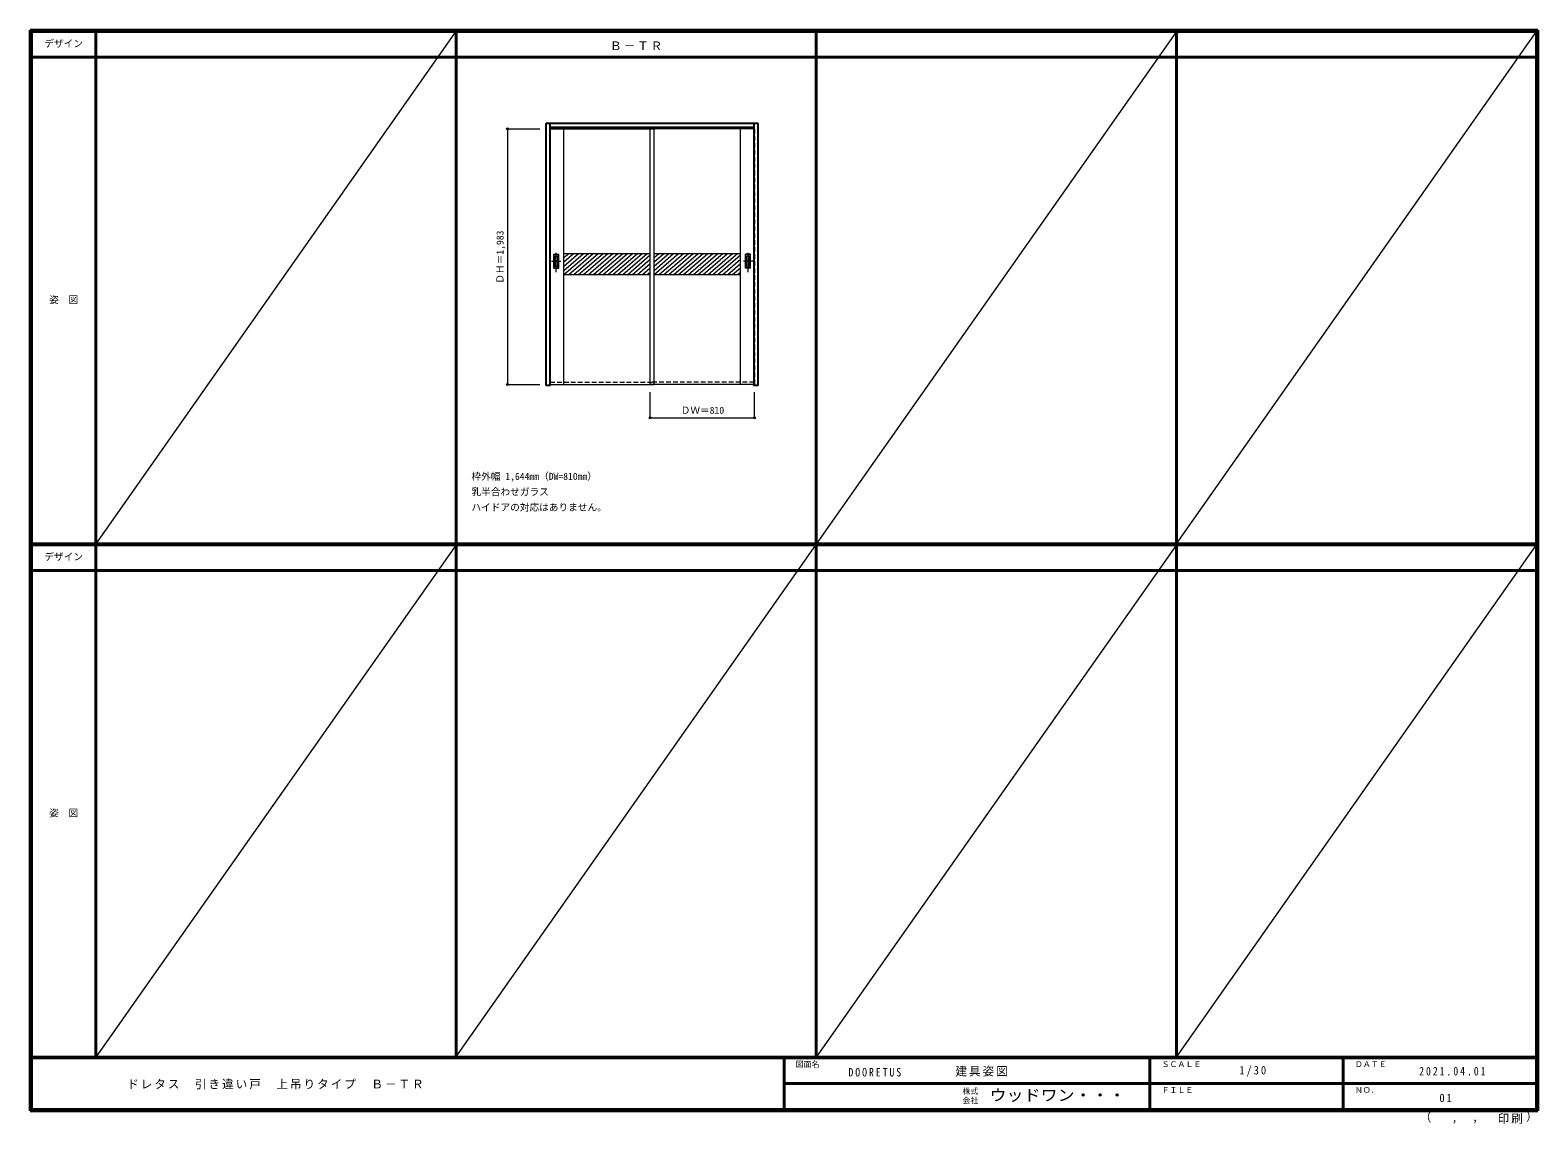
# Model space of a CAD drawing. Units: millimetres, scale not verified. Extents: x -6000 to 5700, y -4307 to 4175.
import ezdxf
from ezdxf.enums import TextEntityAlignment as Align

# ---------------------------------------------------------------- set-up
doc = ezdxf.new("R2010")
doc.units = ezdxf.units.MM
doc.header["$LTSCALE"] = 30
doc.header["$PDMODE"] = 32
doc.header["$PDSIZE"] = 15
doc.linetypes.add('CHAIN1', pattern=[8, 5, -1, 1, -1])
doc.linetypes.add('DASHED1', pattern=[1.8, 1.2, -0.6])
for name, color, linetype, lineweight in [('0-2_扉', 7, 'Continuous', 18), ('0-4_枠', 3, 'Continuous', 25), ('0-6_引手', 7, 'Continuous', 18), ('0-B_寸法', 7, 'Continuous', 9), ('0-C_ハッチ', 4, 'Continuous', 9), ('F-1_枠', 6, 'Continuous', 40), ('F-A_文字', 7, 'Continuous', 18)]:
    doc.layers.add(name, color=color, linetype=linetype, lineweight=lineweight)
doc.layers.add('0-A_文字', color=7, linetype='Continuous')
doc.styles.add('ＭＳ ゴシック', font='')
doc.styles.get('ＭＳ ゴシック').set_extended_font_data('MS Gothic')

msp = doc.modelspace()

# ---------------------------------------------------------------- linework, layer by layer
at = {"layer": '0-2_扉', "color": 4, "linetype": 'DASHED1', "lineweight": 9}
for p, q in [((-1968, 3409.5), (-1968, 1426.5)), ((-1965, 3409.5), (-1968, 3409.5)), ((-1966, 1426.5), (-1966, 3409.5)), ((-1188, 3409.5), (-1188, 3405.5)), ((-1188, 3409.5), (-1188, 3405.5)), ((-1158, 1426.5), (-1158, 3409.5)), ((-1158, 3409.5), (-1158, 3405.5)), ((-1158, 3409.5), (-1158, 3405.5)), ((-381, 3409.5), (-378, 3409.5)), ((-380, 1426.5), (-380, 3409.5)), ((-1968, 1426.5), (-1965, 1426.5))]:
    msp.add_line(p, q, dxfattribs=at)
at = {"layer": '0-2_扉'}
for p, q in [((-1965, 3409.5), (-1158, 3409.5)), ((-1858, 1426.5), (-1858, 3409.5)), ((-1188, 1426.5), (-1188, 3409.5)), ((-381, 3409.5), (-1188, 3409.5)), ((-1188, 1426.5), (-1188, 3409.5)), ((-1158, 1426.5), (-1158, 3409.5)), ((-1158, 1426.5), (-1158, 3409.5)), ((-488, 1426.5), (-488, 3409.5)), ((-1188, 2441.5), (-1858, 2441.5)), ((-488, 2441.5), (-1158, 2441.5)), ((-1188, 2276.5), (-1858, 2276.5)), ((-488, 2276.5), (-1158, 2276.5)), ((-1965, 1426.5), (-1158, 1426.5)), ((-381, 1426.5), (-1188, 1426.5))]:
    msp.add_line(p, q, dxfattribs=at)
at = {"layer": '0-2_扉', "linetype": 'DASHED1'}
for p, q in [((-1965, 1444.5), (-1158, 1444.5)), ((-381, 1444.5), (-1188, 1444.5))]:
    msp.add_line(p, q, dxfattribs=at)
at = {"layer": '0-2_扉', "color": 4, "linetype": 'DASHED1', "lineweight": 9}
msp.add_lwpolyline([(-378, 3409.5), (-378, 1426.5), (-381, 1426.5)], dxfattribs=at)
at = {"layer": '0-4_枠'}
for p, q in [((-1995, 1418), (-1995, 3453)), ((-1995, 3453), (-351, 3453)), ((-1965, 1418), (-1965, 3453)), ((-1965, 3423), (-381, 3423)), ((-381, 1427.04), (-381, 3453)), ((-351, 1418), (-351, 3453)), ((-1965, 1418), (-1995, 1418)), ((-381, 1426.7), (-381, 1427.04))]:
    msp.add_line(p, q, dxfattribs=at)
msp.add_lwpolyline([(-351, 1418), (-381, 1418), (-381, 1426.7)], dxfattribs=at)
at = {"layer": '0-6_引手', "linetype": 'CHAIN1'}
for p, q in [((-1917, 2298.77), (-1917, 2469.62)), ((-429, 2298.77), (-429, 2469.62)), ((-1955.07, 2384), (-1882.56, 2384)), ((-390.93, 2384), (-463.44, 2384))]:
    msp.add_line(p, q, dxfattribs=at)
at = {"layer": '0-6_引手'}
for p, q in [((-1936, 2439), (-1898, 2439)), ((-1936, 2329), (-1936, 2439)), ((-1929.5, 2423), (-1904.5, 2423)), ((-1929.5, 2345), (-1929.5, 2423)), ((-1929.5, 2345), (-1904.5, 2345)), ((-1904.5, 2345), (-1904.5, 2423)), ((-1898, 2329), (-1898, 2439)), ((-410, 2439), (-448, 2439)), ((-448, 2329), (-448, 2439)), ((-416.5, 2423), (-441.5, 2423)), ((-441.5, 2345), (-441.5, 2423)), ((-416.5, 2345), (-441.5, 2345)), ((-416.5, 2345), (-416.5, 2423)), ((-410, 2329), (-410, 2439)), ((-1936, 2329), (-1898, 2329)), ((-410, 2329), (-448, 2329))]:
    msp.add_line(p, q, dxfattribs=at)
at = {"layer": '0-6_引手', "linetype": 'DASHED1'}
for p, q in [((-1901, 2333), (-1901, 2435)), ((-445, 2333), (-445, 2435)), ((-1933, 2333), (-1901, 2333)), ((-413, 2333), (-445, 2333))]:
    msp.add_line(p, q, dxfattribs=at)
for points in [[(-1933, 2333), (-1933, 2435), (-1901, 2435)], [(-413, 2333), (-413, 2435), (-445, 2435)]]:
    msp.add_lwpolyline(points, dxfattribs=at)
at = {"layer": '0-B_寸法', "color": 4}
for p, q in [((-2295, 3409.5), (-2045, 3409.5)), ((-2295, 3409.5), (-2295, 1426.5)), ((-2295, 1426.5), (-2045, 1426.5)), ((-1188, 1168), (-1188, 1368)), ((-378, 1168), (-378, 1368)), ((-1188, 1168), (-378, 1168))]:
    msp.add_line(p, q, dxfattribs=at)
at = {"layer": '0-B_寸法'}
for p in [(-2295, 3409.5), (-2295, 1426.5), (-1188, 1168), (-378, 1168)]:
    msp.add_point(p, dxfattribs=at)
at = {"layer": '0-C_ハッチ'}
for p, q in [((-1820.64, 2441.5), (-1858, 2408.96)), ((-1706.45, 2441.5), (-1858, 2309.5)), ((-1782.58, 2441.5), (-1858, 2375.81)), ((-1744.51, 2441.5), (-1858, 2342.66)), ((-1668.38, 2441.5), (-1857.83, 2276.5)), ((-1630.32, 2441.5), (-1819.76, 2276.5)), ((-1592.26, 2441.5), (-1781.7, 2276.5)), ((-1554.19, 2441.5), (-1743.64, 2276.5)), ((-1516.13, 2441.5), (-1705.57, 2276.5)), ((-1478.06, 2441.5), (-1667.51, 2276.5)), ((-1440, 2441.5), (-1629.44, 2276.5)), ((-1401.93, 2441.5), (-1591.38, 2276.5)), ((-1363.87, 2441.5), (-1553.31, 2276.5)), ((-1325.8, 2441.5), (-1515.25, 2276.5)), ((-1287.74, 2441.5), (-1477.18, 2276.5)), ((-1249.68, 2441.5), (-1439.12, 2276.5)), ((-1211.61, 2441.5), (-1401.06, 2276.5)), ((-1188, 2428.91), (-1362.99, 2276.5)), ((-1188, 2395.76), (-1324.93, 2276.5)), ((-1188, 2362.61), (-1286.86, 2276.5)), ((-1120.64, 2441.5), (-1158, 2408.96)), ((-1006.45, 2441.5), (-1158, 2309.5)), ((-1082.58, 2441.5), (-1158, 2375.81)), ((-1044.51, 2441.5), (-1158, 2342.66)), ((-968.38, 2441.5), (-1157.83, 2276.5)), ((-930.32, 2441.5), (-1119.76, 2276.5)), ((-892.26, 2441.5), (-1081.7, 2276.5)), ((-854.19, 2441.5), (-1043.64, 2276.5)), ((-816.13, 2441.5), (-1005.57, 2276.5)), ((-778.06, 2441.5), (-967.51, 2276.5)), ((-740, 2441.5), (-929.44, 2276.5)), ((-701.93, 2441.5), (-891.38, 2276.5)), ((-663.87, 2441.5), (-853.31, 2276.5)), ((-625.8, 2441.5), (-815.25, 2276.5)), ((-587.74, 2441.5), (-777.18, 2276.5)), ((-549.68, 2441.5), (-739.12, 2276.5)), ((-511.61, 2441.5), (-701.06, 2276.5)), ((-488, 2428.91), (-662.99, 2276.5)), ((-488, 2395.76), (-624.93, 2276.5)), ((-488, 2362.61), (-586.86, 2276.5)), ((-1188, 2329.45), (-1248.8, 2276.5)), ((-1188, 2296.3), (-1210.73, 2276.5)), ((-488, 2329.45), (-548.8, 2276.5)), ((-488, 2296.3), (-510.73, 2276.5))]:
    msp.add_line(p, q, dxfattribs=at)
at = {"layer": 'F-1_枠'}
for p, q in [((-6000, 4175), (5700, 4175)), ((-6000, 4175), (-6000, -4205)), ((-6000, 4170), (5700, 4170)), ((-6000, 4165), (5700, 4165)), ((-5995, 4175), (-5995, -4205)), ((-5990, 4175), (-5990, -4205)), ((-5490, 4175), (-5490, -3790)), ((-2695, -3790), (-2695, 4175)), ((100, -3790), (100, 4175)), ((2895, -3790), (2895, 4175)), ((5690, 4175), (5690, -4205)), ((5695, 4175), (5695, -4205)), ((5700, 4175), (5700, -4205)), ((-6000, 3965), (5700, 3965)), ((-6000, 190.5), (5700, 190.5)), ((-6000, 187.5), (5700, 187.5)), ((-6000, 184.5), (5700, 184.5)), ((-6000, -15.5), (5700, -15.5)), ((5700, -3790), (-6000, -3790)), ((5700, -3795), (-6000, -3795)), ((-150, -3795), (-150, -4195)), ((2690, -3795), (2690, -4195)), ((4190, -3795), (4190, -4195)), ((-150, -3995), (5690, -3995.01)), ((5700, -4195), (-6000, -4195)), ((5700, -4200), (-6000, -4200)), ((5700, -4205), (-6000, -4205))]:
    msp.add_line(p, q, dxfattribs=at)
at = {"layer": 'F-A_文字'}
for p, q in [((-2695, 4170), (-5490, 190.5)), ((2895, 4165), (-2699.22, -3790)), ((2895, 190.5), (5690, 4165)), ((-2695, 184.5), (-5490, -3790)), ((2895, 184.5), (100, -3790)), ((2895, -3790), (5690, 184.5))]:
    msp.add_line(p, q, dxfattribs=at)

# ---------------------------------------------------------------- texts
at = {"layer": '0-A_文字', "style": 'ＭＳ ゴシック'}
for s, p in [('乳半合わせガラス', (-2575, 550.5)), ('ハイドアの対応はありません。', (-2575, 430.5))]:
    msp.add_text(s, height=54.99, dxfattribs=at).set_placement(p, align=Align.BOTTOM_LEFT)
at = {"layer": '0-A_文字', "insert": (-1500, 4020), "char_height": 65.98, "attachment_point": 7, "style": 'ＭＳ ゴシック'}
msp.add_mtext('\\T1.17;Ｂ－ＴＲ', dxfattribs=at)
at = {"layer": '0-B_寸法', "style": 'ＭＳ ゴシック'}
msp.add_text('ＤＨ＝1,983', height=54.99, rotation=90, dxfattribs=at).set_placement((-2310, 2208.75), align=Align.BOTTOM_LEFT)
for s, p in [('ＤＷ＝810', (-951.75, 1183)), ('枠外幅 1,644mm（DW=810mm）', (-2575, 670.5))]:
    msp.add_text(s, height=54.99, dxfattribs=at).set_placement(p, align=Align.BOTTOM_LEFT)
at = {"layer": 'F-A_文字', "style": 'ＭＳ ゴシック'}
for s, height, p in [('デザイン', 54.99, (-5890, 4027.5)), ('姿\u3000図', 54.99, (-5852.5, 2040.25)), ('デザイン', 54.99, (-5890, 47)), ('姿\u3000図', 54.99, (-5852.5, -1940.25)), ('図面名', 43.99, (-60, -3880)), ('ＳＣＡＬＥ', 43.99, (2780, -3880)), ('ＤＡＴＥ', 43.99, (4280, -3880)), ('株式', 43.99, (1235, -4089)), ('ＦＩＬＥ', 43.99, (2780, -4080)), ('ＮＯ．', 43.99, (4280, -4080)), ('会社', 43.99, (1235, -4161)), ('（', 65.98, (4784.03, -4308.31)), ('）', 65.98, (5608.4, -4304.13)), (',', 65.98, (5031.28, -4308.31)), (',', 65.98, (5190.2, -4305.53))]:
    msp.add_text(s, height=height, dxfattribs=at).set_placement(p, align=Align.BOTTOM_LEFT)
at = {"layer": 'F-A_文字', "style": 'ＭＳ ゴシック', "width": 1.1}
msp.add_text('ウッドワン・・・', height=87.98, dxfattribs=at).set_placement((1445, -4155), align=Align.BOTTOM_LEFT)
at = {"layer": 'F-A_文字', "char_height": 65.98, "attachment_point": 7, "style": 'ＭＳ ゴシック'}
for s, insert in [('\\T1.17;建具姿図', (1180.42, -3940)), ('\\T1.38;\\W0.9;1/30', (3383.75, -3940)), ('\\T1.17;ドレタス\u3000引き違い戸\u3000上吊りタイプ\u3000Ｂ－ＴＲ', (-5247.55, -4040)), ('\\T1.39;\\W0.85;DOORETUS', (350, -3940.79)), ('\\T1.39;\\W0.85;2021.04.01', (4778.75, -3932.5)), ('\\T1.36;\\W0.9;01', (4936.25, -4140)), ('\\T1.17;印刷', (5388.15, -4306.92))]:
    msp.add_mtext(s, dxfattribs=dict(at, insert=insert))

doc.saveas('drawing.dxf')
